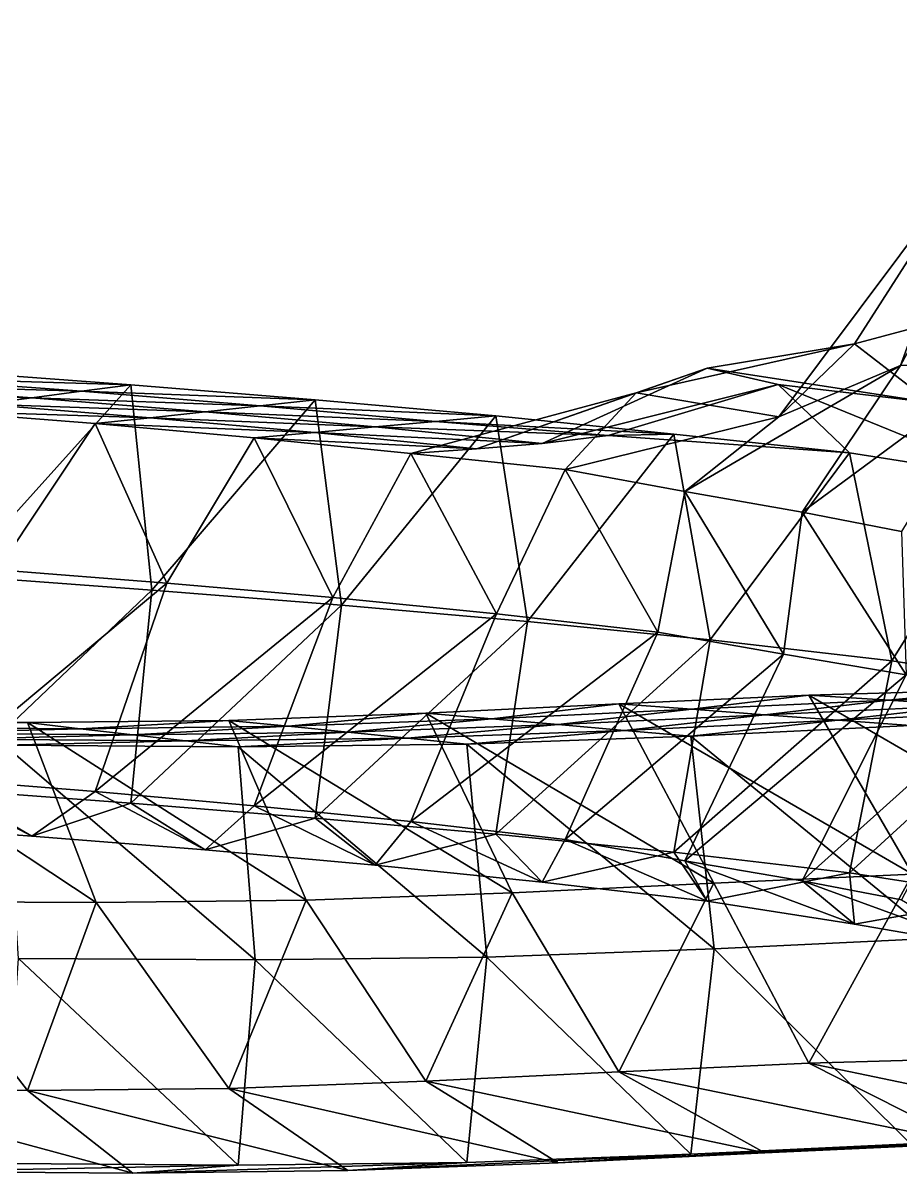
# Model space of a CAD drawing. Extents: x -4 to 137, y -13 to 10.
# Drawn here: x 44.12 to 51.8, y -12.23 to -2.17 of the extents above; entities that cross this region are included whole.
import ezdxf

# ---------------------------------------------------------------- set-up
doc = ezdxf.new("R2010")
doc.units = 0
doc.header["$MEASUREMENT"] = 0

msp = doc.modelspace()

# ---------------------------------------------------------------- linework, layer by layer
for points in [[(52.492142, -3.267431, -37.155781), (53.420059, -2.174494, -36.043335), (51.79422, -5.171765, -36.989464)], [(52.692467, -5.156517, -36.0397), (51.79422, -5.171765, -36.989464), (53.420059, -2.174494, -36.043335)], [(51.393463, -4.98034, -38.332512), (52.492142, -3.267431, -37.155781), (50.730682, -5.618754, -37.981766)], [(51.79422, -5.171765, -36.989464), (50.730682, -5.618754, -37.981766), (52.492142, -3.267431, -37.155781)], [(52.492142, -3.267431, -37.155781), (51.393463, -4.98034, -38.332512), (53.190063, -4.500676, -37.689754)], [(52.056252, -5.494228, -38.818283), (53.190063, -4.500676, -37.689754), (51.393463, -4.98034, -38.332512)], [(50.104416, -5.193836, -39.288223), (51.393463, -4.98034, -38.332512), (49.48288, -5.410615, -38.892876)], [(50.730682, -5.618754, -37.981766), (49.48288, -5.410615, -38.892876), (51.393463, -4.98034, -38.332512)], [(51.393463, -4.98034, -38.332512), (50.104416, -5.193836, -39.288223), (52.056252, -5.494228, -38.818283)], [(43.415169, -5.216806, -43.005798), (45.062408, -5.339973, -42.689644), (43.032089, -5.277082, -42.456657)], [(43.415169, -5.216806, -43.005798), (43.55764, -7.01159, -43.515461), (45.062408, -5.339973, -42.689644)], [(48.661209, -5.853711, -40.148502), (50.104416, -5.193836, -39.288223), (48.085823, -5.898088, -39.664776)], [(49.48288, -5.410615, -38.892876), (48.085823, -5.898088, -39.664776), (50.104416, -5.193836, -39.288223)], [(50.104416, -5.193836, -39.288223), (48.661209, -5.853711, -40.148502), (50.725975, -5.336886, -39.807194)], [(50.730682, -5.618754, -37.981766), (51.79422, -5.171765, -36.989464), (49.907196, -6.273901, -37.63298)], [(50.935577, -6.454205, -36.750275), (49.907196, -6.273901, -37.63298), (51.79422, -5.171765, -36.989464)], [(50.725975, -5.336886, -39.807194), (52.056252, -5.494228, -38.818283), (50.104416, -5.193836, -39.288223)], [(51.79422, -5.171765, -36.989464), (52.692467, -5.156517, -36.0397), (50.935577, -6.454205, -36.750275)], [(51.804138, -6.622512, -35.858421), (50.935577, -6.454205, -36.750275), (52.692467, -5.156517, -36.0397)], [(43.032089, -5.277082, -42.456657), (44.629814, -5.396379, -42.151432), (42.649017, -5.337358, -41.907516)], [(44.629814, -5.396379, -42.151432), (43.032089, -5.277082, -42.456657), (45.062408, -5.339973, -42.689644)], [(42.649017, -5.337358, -41.907516), (44.197212, -5.452785, -41.613216), (42.265945, -5.397635, -41.358364)], [(43.764618, -5.509192, -41.075001), (42.265945, -5.397635, -41.358364), (44.197212, -5.452785, -41.613216)], [(44.197212, -5.452785, -41.613216), (42.649017, -5.337358, -41.907516), (44.629814, -5.396379, -42.151432)], [(45.247551, -7.135753, -43.190796), (45.062408, -5.339973, -42.689644), (43.55764, -7.01159, -43.515461)], [(44.629814, -5.396379, -42.151432), (46.193283, -5.522405, -41.754097), (44.197212, -5.452785, -41.613216)], [(45.062408, -5.339973, -42.689644), (46.674347, -5.470127, -42.278099), (44.629814, -5.396379, -42.151432)], [(46.193283, -5.522405, -41.754097), (44.629814, -5.396379, -42.151432), (46.674347, -5.470127, -42.278099)], [(45.062408, -5.339973, -42.689644), (45.247551, -7.135753, -43.190796), (46.674347, -5.470127, -42.278099)], [(48.085823, -5.898088, -39.664776), (49.48288, -5.410615, -38.892876), (47.510437, -5.940743, -39.001602)], [(48.861328, -6.080699, -38.509918), (47.510437, -5.940743, -39.001602), (49.48288, -5.410615, -38.892876)], [(49.236588, -5.78259, -40.629093), (50.725975, -5.336886, -39.807194), (48.661209, -5.853711, -40.148502)], [(49.48288, -5.410615, -38.892876), (50.730682, -5.618754, -37.981766), (48.861328, -6.080699, -38.509918)], [(50.725975, -5.336886, -39.807194), (49.236588, -5.78259, -40.629093), (51.347519, -5.93324, -40.338554)], [(51.347519, -5.93324, -40.338554), (52.719032, -6.151176, -39.32082), (50.725975, -5.336886, -39.807194)], [(52.056252, -5.494228, -38.818283), (50.725975, -5.336886, -39.807194), (52.719032, -6.151176, -39.32082)], [(43.764618, -5.509192, -41.075001), (45.231171, -5.62696, -40.706093), (43.332016, -5.565598, -40.357544)], [(44.197212, -5.452785, -41.613216), (45.712234, -5.574682, -41.230091), (43.764618, -5.509192, -41.075001)], [(45.231171, -5.62696, -40.706093), (43.764618, -5.509192, -41.075001), (45.712234, -5.574682, -41.230091)], [(45.712234, -5.574682, -41.230091), (44.197212, -5.452785, -41.613216), (46.193283, -5.522405, -41.754097)], [(46.904572, -7.267294, -42.767418), (46.674347, -5.470127, -42.278099), (45.247551, -7.135753, -43.190796)], [(46.193283, -5.522405, -41.754097), (47.72728, -5.659694, -41.252033), (45.712234, -5.574682, -41.230091)], [(46.674347, -5.470127, -42.278099), (48.25589, -5.61195, -41.758091), (46.193283, -5.522405, -41.754097)], [(47.72728, -5.659694, -41.252033), (46.193283, -5.522405, -41.754097), (48.25589, -5.61195, -41.758091)], [(46.674347, -5.470127, -42.278099), (46.904572, -7.267294, -42.767418), (48.25589, -5.61195, -41.758091)], [(43.332016, -5.565598, -40.357544), (44.750114, -5.679238, -40.002842), (43.89563, -6.957058, -41.32338)], [(44.750114, -5.679238, -40.002842), (43.332016, -5.565598, -40.357544), (45.231171, -5.62696, -40.706093)], [(45.231171, -5.62696, -40.706093), (46.670082, -5.75518, -40.239918), (44.750114, -5.679238, -40.002842)], [(45.712234, -5.574682, -41.230091), (47.198685, -5.707436, -40.745979), (45.231171, -5.62696, -40.706093)], [(46.670082, -5.75518, -40.239918), (45.231171, -5.62696, -40.706093), (47.198685, -5.707436, -40.745979)], [(47.198685, -5.707436, -40.745979), (45.712234, -5.574682, -41.230091), (47.72728, -5.659694, -41.252033)], [(48.530869, -7.410874, -42.232414), (48.25589, -5.61195, -41.758091), (46.904572, -7.267294, -42.767418)], [(48.25589, -5.61195, -41.758091), (49.811981, -5.770124, -41.116554), (47.72728, -5.659694, -41.252033)], [(48.25589, -5.61195, -41.758091), (48.530869, -7.410874, -42.232414), (49.811981, -5.770124, -41.116554)], [(49.907196, -6.273901, -37.63298), (48.861328, -6.080699, -38.509918), (50.730682, -5.618754, -37.981766)], [(45.376854, -7.073204, -40.947296), (43.89563, -6.957058, -41.32338), (44.750114, -5.679238, -40.002842)], [(44.750114, -5.679238, -40.002842), (46.141472, -5.802923, -39.554615), (45.376854, -7.073204, -40.947296)], [(46.141472, -5.802923, -39.554615), (44.750114, -5.679238, -40.002842), (46.670082, -5.75518, -40.239918)], [(47.198685, -5.707436, -40.745979), (48.661209, -5.853711, -40.148502), (46.670082, -5.75518, -40.239918)], [(47.72728, -5.659694, -41.252033), (49.236588, -5.78259, -40.629093), (47.198685, -5.707436, -40.745979)], [(48.661209, -5.853711, -40.148502), (47.198685, -5.707436, -40.745979), (49.236588, -5.78259, -40.629093)], [(49.236588, -5.78259, -40.629093), (47.72728, -5.659694, -41.252033), (49.811981, -5.770124, -41.116554)], [(46.83017, -7.200038, -40.472191), (45.376854, -7.073204, -40.947296), (46.141472, -5.802923, -39.554615)], [(46.670082, -5.75518, -40.239918), (48.085823, -5.898088, -39.664776), (46.141472, -5.802923, -39.554615)], [(46.141472, -5.802923, -39.554615), (47.510437, -5.940743, -39.001602), (46.83017, -7.200038, -40.472191)], [(47.510437, -5.940743, -39.001602), (46.141472, -5.802923, -39.554615), (48.085823, -5.898088, -39.664776)], [(48.085823, -5.898088, -39.664776), (46.670082, -5.75518, -40.239918), (48.661209, -5.853711, -40.148502)], [(50.128784, -7.571096, -41.573402), (49.811981, -5.770124, -41.116554), (48.530869, -7.410874, -42.232414)], [(49.811981, -5.770124, -41.116554), (51.347519, -5.93324, -40.338554), (49.236588, -5.78259, -40.629093)], [(49.811981, -5.770124, -41.116554), (50.128784, -7.571096, -41.573402), (51.347519, -5.93324, -40.338554)], [(51.719368, -7.753761, -40.767757), (51.347519, -5.93324, -40.338554), (50.128784, -7.571096, -41.573402)], [(51.347519, -5.93324, -40.338554), (51.719368, -7.753761, -40.767757), (52.719032, -6.151176, -39.32082)], [(48.260071, -7.341733, -39.886116), (46.83017, -7.200038, -40.472191), (47.510437, -5.940743, -39.001602)], [(47.510437, -5.940743, -39.001602), (48.861328, -6.080699, -38.509918), (48.260071, -7.341733, -39.886116)], [(49.671097, -7.502458, -39.356384), (48.260071, -7.341733, -39.886116), (48.861328, -6.080699, -38.509918)], [(48.861328, -6.080699, -38.509918), (49.907196, -6.273901, -37.63298), (49.671097, -7.502458, -39.356384)], [(53.135315, -7.971803, -39.718105), (52.719032, -6.151176, -39.32082), (51.719368, -7.753761, -40.767757)], [(50.770691, -7.69505, -38.426392), (49.671097, -7.502458, -39.356384), (49.907196, -6.273901, -37.63298)], [(49.907196, -6.273901, -37.63298), (50.935577, -6.454205, -36.750275), (50.770691, -7.69505, -38.426392)], [(51.844864, -7.877126, -37.490669), (50.770691, -7.69505, -38.426392), (50.935577, -6.454205, -36.750275)], [(50.935577, -6.454205, -36.750275), (51.804138, -6.622512, -35.858421), (51.844864, -7.877126, -37.490669)], [(43.89563, -6.957058, -41.32338), (45.376854, -7.073204, -40.947296), (43.332016, -8.78439, -40.734711)], [(43.55764, -7.01159, -43.515461), (43.415169, -8.87558, -43.434525), (45.247551, -7.135753, -43.190796)], [(44.750114, -8.898031, -40.380013), (43.332016, -8.78439, -40.734711), (45.376854, -7.073204, -40.947296)], [(45.062408, -8.998745, -43.118378), (45.247551, -7.135753, -43.190796), (43.415169, -8.87558, -43.434525)], [(45.376854, -7.073204, -40.947296), (46.83017, -7.200038, -40.472191), (44.750114, -8.898031, -40.380013)], [(45.247551, -7.135753, -43.190796), (45.062408, -8.998745, -43.118378), (46.904572, -7.267294, -42.767418)], [(46.141472, -9.021716, -39.931786), (44.750114, -8.898031, -40.380013), (46.83017, -7.200038, -40.472191)], [(46.83017, -7.200038, -40.472191), (48.260071, -7.341733, -39.886116), (46.141472, -9.021716, -39.931786)], [(46.674347, -9.1289, -42.706818), (46.904572, -7.267294, -42.767418), (45.062408, -8.998745, -43.118378)], [(47.510437, -9.159534, -39.378777), (46.141472, -9.021716, -39.931786), (48.260071, -7.341733, -39.886116)], [(46.904572, -7.267294, -42.767418), (46.674347, -9.1289, -42.706818), (48.530869, -7.410874, -42.232414)], [(48.260071, -7.341733, -39.886116), (49.671097, -7.502458, -39.356384), (47.510437, -9.159534, -39.378777)], [(48.25589, -9.27072, -42.186821), (48.530869, -7.410874, -42.232414), (46.674347, -9.1289, -42.706818)], [(48.530869, -7.410874, -42.232414), (48.25589, -9.27072, -42.186821), (50.128784, -7.571096, -41.573402)], [(48.861328, -9.315581, -38.888973), (47.510437, -9.159534, -39.378777), (49.671097, -7.502458, -39.356384)], [(49.671097, -7.502458, -39.356384), (50.770691, -7.69505, -38.426392), (48.861328, -9.315581, -38.888973)], [(49.811981, -9.428896, -41.54528), (50.128784, -7.571096, -41.573402), (48.25589, -9.27072, -42.186821)], [(50.128784, -7.571096, -41.573402), (49.811981, -9.428896, -41.54528), (51.719368, -7.753761, -40.767757)], [(49.907196, -9.502048, -38.011246), (48.861328, -9.315581, -38.888973), (50.770691, -7.69505, -38.426392)], [(50.770691, -7.69505, -38.426392), (51.844864, -7.877126, -37.490669), (49.907196, -9.502048, -38.011246)], [(51.347519, -9.608102, -40.769165), (51.719368, -7.753761, -40.767757), (49.811981, -9.428896, -41.54528)], [(51.719368, -7.753761, -40.767757), (51.347519, -9.608102, -40.769165), (53.135315, -7.971803, -39.718105)], [(50.935577, -9.677971, -37.128025), (49.907196, -9.502048, -38.011246), (51.844864, -7.877126, -37.490669)], [(51.844864, -7.877126, -37.490669), (52.752106, -8.049047, -36.545555), (50.935577, -9.677971, -37.128025)], [(52.630951, -8.006781, -15.42831), (50.994118, -8.054233, -14.796597), (53.608559, -9.569788, -14.930164)], [(50.994118, -8.054233, -14.796597), (52.630951, -8.006781, -15.42831), (51.688553, -8.09881, -14.175508)], [(52.719032, -9.822453, -39.751015), (53.135315, -7.971803, -39.718105), (51.347519, -9.608102, -40.769165)], [(53.381317, -8.049942, -14.82706), (51.688553, -8.09881, -14.175508), (52.630951, -8.006781, -15.42831)], [(49.332275, -8.130733, -14.252637), (47.641663, -8.212339, -13.786346), (50.163033, -9.699183, -13.708048)], [(47.641663, -8.212339, -13.786346), (49.332275, -8.130733, -14.252637), (48.221527, -8.262239, -13.131429)], [(49.969925, -8.177836, -13.613703), (48.221527, -8.262239, -13.131429), (49.332275, -8.130733, -14.252637)], [(50.994118, -8.054233, -14.796597), (49.332275, -8.130733, -14.252637), (51.898849, -9.620147, -14.273645)], [(49.332275, -8.130733, -14.252637), (50.994118, -8.054233, -14.796597), (49.969925, -8.177836, -13.613703)], [(50.163033, -9.699183, -13.708048), (51.898849, -9.620147, -14.273645), (49.332275, -8.130733, -14.252637)], [(51.688553, -8.09881, -14.175508), (49.969925, -8.177836, -13.613703), (50.994118, -8.054233, -14.796597)], [(49.969925, -8.177836, -13.613703), (51.688553, -8.09881, -14.175508), (50.607574, -8.224941, -13.113682)], [(52.382988, -8.143388, -13.693321), (50.607574, -8.224941, -13.113682), (51.688553, -8.09881, -14.175508)], [(50.607574, -8.224941, -13.113682), (52.382988, -8.143388, -13.693321), (51.245216, -8.272045, -12.613659)], [(51.804138, -9.843687, -36.23587), (50.935577, -9.677971, -37.128025), (52.752106, -8.049047, -36.545555)], [(51.898849, -9.620147, -14.273645), (53.608559, -9.569788, -14.930164), (50.994118, -8.054233, -14.796597)], [(53.077415, -8.187965, -13.211142), (51.245216, -8.272045, -12.613659), (52.382988, -8.143388, -13.693321)], [(51.688553, -8.09881, -14.175508), (53.381317, -8.049942, -14.82706), (52.382988, -8.143388, -13.693321)], [(47.641663, -8.212339, -13.786346), (45.918465, -8.27465, -13.387426), (48.397133, -9.782969, -13.223145)], [(45.918465, -8.27465, -13.387426), (47.641663, -8.212339, -13.786346), (46.439445, -8.326755, -12.718208)], [(48.221527, -8.262239, -13.131429), (46.439445, -8.326755, -12.718208), (47.641663, -8.212339, -13.786346)], [(48.397133, -9.782969, -13.223145), (50.163033, -9.699183, -13.708048), (47.641663, -8.212339, -13.786346)], [(48.221527, -8.262239, -13.131429), (49.969925, -8.177836, -13.613703), (48.801399, -8.312137, -12.615424)], [(50.607574, -8.224941, -13.113682), (48.801399, -8.312137, -12.615424), (49.969925, -8.177836, -13.613703)], [(48.801399, -8.312137, -12.615424), (50.607574, -8.224941, -13.113682), (49.381271, -8.362035, -12.099422)], [(51.245216, -8.272045, -12.613659), (49.381271, -8.362035, -12.099422), (50.607574, -8.224941, -13.113682)], [(51.245216, -8.272045, -12.613659), (53.077415, -8.187965, -13.211142), (51.882858, -8.31915, -12.113636)], [(44.15889, -8.294456, -13.045717), (42.359177, -8.282344, -12.755194), (44.759308, -9.868621, -12.452351)], [(42.879471, -9.858041, -12.148751), (44.759308, -9.868621, -12.452351), (42.359177, -8.282344, -12.755194)], [(42.359177, -8.282344, -12.755194), (44.15889, -8.294456, -13.045717), (42.75853, -8.33501, -12.061836)], [(44.619751, -8.34737, -12.363703), (42.75853, -8.33501, -12.061836), (44.15889, -8.294456, -13.045717)], [(42.75853, -8.33501, -12.061836), (44.619751, -8.34737, -12.363703), (43.157883, -8.387677, -11.50739)], [(45.080605, -8.400285, -11.820599), (43.157883, -8.387677, -11.50739), (44.619751, -8.34737, -12.363703)], [(45.918465, -8.27465, -13.387426), (44.15889, -8.294456, -13.045717), (46.597214, -9.847143, -12.808327)], [(44.15889, -8.294456, -13.045717), (45.918465, -8.27465, -13.387426), (44.619751, -8.34737, -12.363703)], [(44.759308, -9.868621, -12.452351), (46.597214, -9.847143, -12.808327), (44.15889, -8.294456, -13.045717)], [(46.439445, -8.326755, -12.718208), (44.619751, -8.34737, -12.363703), (45.918465, -8.27465, -13.387426)], [(44.619751, -8.34737, -12.363703), (46.439445, -8.326755, -12.718208), (45.080605, -8.400285, -11.820599)], [(46.960426, -8.378861, -12.18791), (45.080605, -8.400285, -11.820599), (46.439445, -8.326755, -12.718208)], [(46.597214, -9.847143, -12.808327), (48.397133, -9.782969, -13.223145), (45.918465, -8.27465, -13.387426)], [(46.439445, -8.326755, -12.718208), (48.221527, -8.262239, -13.131429), (46.960426, -8.378861, -12.18791)], [(48.801399, -8.312137, -12.615424), (46.960426, -8.378861, -12.18791), (48.221527, -8.262239, -13.131429)], [(46.960426, -8.378861, -12.18791), (48.801399, -8.312137, -12.615424), (47.481415, -8.430966, -11.657604)], [(49.381271, -8.362035, -12.099422), (47.481415, -8.430966, -11.657604), (48.801399, -8.312137, -12.615424)], [(49.381271, -8.362035, -12.099422), (51.245216, -8.272045, -12.613659), (49.961136, -8.411933, -11.583415)], [(51.882858, -8.31915, -12.113636), (49.961136, -8.411933, -11.583415), (51.245216, -8.272045, -12.613659)], [(51.882858, -8.31915, -12.113636), (52.116013, -10.180651, -12.053925), (49.961136, -8.411933, -11.583415)], [(43.157883, -8.387677, -11.50739), (45.080605, -8.400285, -11.820599), (43.557236, -8.440343, -10.952943)], [(45.541458, -8.453198, -11.277494), (43.557236, -8.440343, -10.952943), (45.080605, -8.400285, -11.820599)], [(43.557236, -8.440343, -10.952943), (45.541458, -8.453198, -11.277494), (43.956589, -8.493009, -10.398496)], [(45.080605, -8.400285, -11.820599), (46.960426, -8.378861, -12.18791), (45.541458, -8.453198, -11.277494)], [(47.481415, -8.430966, -11.657604), (45.541458, -8.453198, -11.277494), (46.960426, -8.378861, -12.18791)], [(45.541458, -8.453198, -11.277494), (47.481415, -8.430966, -11.657604), (46.002312, -8.506112, -10.734396)], [(48.002396, -8.483073, -11.127303), (46.002312, -8.506112, -10.734396), (47.481415, -8.430966, -11.657604)], [(47.481415, -8.430966, -11.657604), (49.381271, -8.362035, -12.099422), (48.002396, -8.483073, -11.127303)], [(49.961136, -8.411933, -11.583415), (48.002396, -8.483073, -11.127303), (49.381271, -8.362035, -12.099422)], [(49.961136, -8.411933, -11.583415), (50.164528, -10.274406, -11.515416), (48.002396, -8.483073, -11.127303)], [(50.164528, -10.274406, -11.515416), (49.961136, -8.411933, -11.583415), (52.116013, -10.180651, -12.053925)], [(46.002312, -8.506112, -10.734396), (43.956589, -8.493009, -10.398496), (45.541458, -8.453198, -11.277494)], [(46.002312, -8.506112, -10.734396), (46.150055, -10.369994, -10.654379), (43.956589, -8.493009, -10.398496)], [(44.079803, -10.357356, -10.314503), (43.956589, -8.493009, -10.398496), (46.150055, -10.369994, -10.654379)], [(48.002396, -8.483073, -11.127303), (48.177048, -10.346336, -11.052559), (46.002312, -8.506112, -10.734396)], [(46.150055, -10.369994, -10.654379), (46.002312, -8.506112, -10.734396), (48.177048, -10.346336, -11.052559)], [(48.177048, -10.346336, -11.052559), (48.002396, -8.483073, -11.127303), (50.164528, -10.274406, -11.515416)], [(44.197212, -9.286492, -42.062447), (42.649017, -9.171065, -42.356743), (43.332016, -8.78439, -40.734711)], [(43.332016, -8.78439, -40.734711), (44.750114, -8.898031, -40.380013), (44.197212, -9.286492, -42.062447)], [(42.649017, -9.171065, -42.356743), (44.197212, -9.286492, -42.062447), (43.415169, -8.87558, -43.434525)], [(45.062408, -8.998745, -43.118378), (43.415169, -8.87558, -43.434525), (44.197212, -9.286492, -42.062447)], [(45.712234, -9.40839, -41.679317), (44.197212, -9.286492, -42.062447), (44.750114, -8.898031, -40.380013)], [(44.750114, -8.898031, -40.380013), (46.141472, -9.021716, -39.931786), (45.712234, -9.40839, -41.679317)], [(44.197212, -9.286492, -42.062447), (45.712234, -9.40839, -41.679317), (45.062408, -8.998745, -43.118378)], [(46.674347, -9.1289, -42.706818), (45.062408, -8.998745, -43.118378), (45.712234, -9.40839, -41.679317)], [(47.198685, -9.541142, -41.195202), (45.712234, -9.40839, -41.679317), (46.141472, -9.021716, -39.931786)], [(46.141472, -9.021716, -39.931786), (47.510437, -9.159534, -39.378777), (47.198685, -9.541142, -41.195202)], [(45.712234, -9.40839, -41.679317), (47.198685, -9.541142, -41.195202), (46.674347, -9.1289, -42.706818)], [(48.25589, -9.27072, -42.186821), (46.674347, -9.1289, -42.706818), (47.198685, -9.541142, -41.195202)], [(48.661209, -9.689139, -40.597931), (47.198685, -9.541142, -41.195202), (47.510437, -9.159534, -39.378777)], [(47.510437, -9.159534, -39.378777), (48.861328, -9.315581, -38.888973), (48.661209, -9.689139, -40.597931)], [(47.198685, -9.541142, -41.195202), (48.661209, -9.689139, -40.597931), (48.25589, -9.27072, -42.186821)], [(49.811981, -9.428896, -41.54528), (48.25589, -9.27072, -42.186821), (48.661209, -9.689139, -40.597931)], [(50.104416, -9.856765, -39.875343), (48.661209, -9.689139, -40.597931), (48.861328, -9.315581, -38.888973)], [(48.861328, -9.315581, -38.888973), (49.907196, -9.502048, -38.011246), (50.104416, -9.856765, -39.875343)], [(48.661209, -9.689139, -40.597931), (50.104416, -9.856765, -39.875343), (49.811981, -9.428896, -41.54528)], [(51.347519, -9.608102, -40.769165), (49.811981, -9.428896, -41.54528), (50.104416, -9.856765, -39.875343)], [(51.393463, -10.057175, -38.927406), (50.104416, -9.856765, -39.875343), (49.907196, -9.502048, -38.011246)], [(49.907196, -9.502048, -38.011246), (50.935577, -9.677971, -37.128025), (51.393463, -10.057175, -38.927406)], [(50.104416, -9.856765, -39.875343), (51.393463, -10.057175, -38.927406), (51.347519, -9.608102, -40.769165)], [(51.898849, -9.620147, -14.273645), (50.163033, -9.699183, -13.708048), (50.994118, -11.273085, -15.17327)], [(50.994118, -11.273085, -15.17327), (52.630951, -11.225614, -15.80514), (51.898849, -9.620147, -14.273645)], [(52.719032, -9.822453, -39.751015), (51.347519, -9.608102, -40.769165), (51.393463, -10.057175, -38.927406)], [(50.163033, -9.699183, -13.708048), (48.397133, -9.782969, -13.223145), (49.332275, -11.3496, -14.629183)], [(49.332275, -11.3496, -14.629183), (50.994118, -11.273085, -15.17327), (50.163033, -9.699183, -13.708048)], [(52.492142, -10.246326, -37.973557), (51.393463, -10.057175, -38.927406), (50.935577, -9.677971, -37.128025)], [(50.935577, -9.677971, -37.128025), (51.804138, -9.843687, -36.23587), (52.492142, -10.246326, -37.973557)], [(42.359177, -11.501234, -13.131525), (44.15889, -11.513348, -13.422054), (42.879471, -9.858041, -12.148751)], [(44.759308, -9.868621, -12.452351), (42.879471, -9.858041, -12.148751), (44.15889, -11.513348, -13.422054)], [(46.597214, -9.847143, -12.808327), (44.759308, -9.868621, -12.452351), (45.918465, -11.493536, -13.763803)], [(45.918465, -11.493536, -13.763803), (47.641663, -11.431216, -14.162793), (46.597214, -9.847143, -12.808327)], [(48.397133, -9.782969, -13.223145), (46.597214, -9.847143, -12.808327), (47.641663, -11.431216, -14.162793)], [(47.641663, -11.431216, -14.162793), (49.332275, -11.3496, -14.629183), (48.397133, -9.782969, -13.223145)], [(51.393463, -10.057175, -38.927406), (52.492142, -10.246326, -37.973557), (52.719032, -9.822453, -39.751015)], [(44.15889, -11.513348, -13.422054), (45.918465, -11.493536, -13.763803), (44.759308, -9.868621, -12.452351)], [(52.116013, -10.180651, -12.053925), (51.882858, -11.977922, -12.542361), (50.164528, -10.274406, -11.515416)], [(43.956589, -12.151782, -10.827222), (44.079803, -10.357356, -10.314503), (46.002312, -12.164883, -11.163118)], [(46.150055, -10.369994, -10.654379), (46.002312, -12.164883, -11.163118), (44.079803, -10.357356, -10.314503)], [(48.177048, -10.346336, -11.052559), (48.002396, -12.141846, -11.556032), (46.150055, -10.369994, -10.654379)], [(48.002396, -12.141846, -11.556032), (48.177048, -10.346336, -11.052559), (49.961136, -12.070705, -12.012142)], [(50.164528, -10.274406, -11.515416), (49.961136, -12.070705, -12.012142), (48.177048, -10.346336, -11.052559)], [(49.961136, -12.070705, -12.012142), (50.164528, -10.274406, -11.515416), (51.882858, -11.977922, -12.542361)], [(46.002312, -12.164883, -11.163118), (46.150055, -10.369994, -10.654379), (48.002396, -12.141846, -11.556032)], [(52.630951, -11.225614, -15.80514), (50.994118, -11.273085, -15.17327), (54.131683, -11.926829, -14.813775)], [(49.332275, -11.3496, -14.629183), (47.641663, -11.431216, -14.162793), (50.607574, -12.058683, -13.562593)], [(50.994118, -11.273085, -15.17327), (49.332275, -11.3496, -14.629183), (52.382988, -11.977123, -14.1423)], [(50.607574, -12.058683, -13.562593), (52.382988, -11.977123, -14.1423), (49.332275, -11.3496, -14.629183)], [(52.382988, -11.977123, -14.1423), (54.131683, -11.926829, -14.813775), (50.994118, -11.273085, -15.17327)], [(47.641663, -11.431216, -14.162793), (45.918465, -11.493536, -13.763803), (48.801399, -12.145883, -13.064288)], [(48.801399, -12.145883, -13.064288), (50.607574, -12.058683, -13.562593), (47.641663, -11.431216, -14.162793)], [(44.15889, -11.513348, -13.422054), (42.359177, -11.501234, -13.131525), (45.080605, -12.234041, -12.26941)], [(43.157883, -12.221432, -11.956194), (45.080605, -12.234041, -12.26941), (42.359177, -11.501234, -13.131525)], [(45.918465, -11.493536, -13.763803), (44.15889, -11.513348, -13.422054), (46.960426, -12.212614, -12.636736)], [(45.080605, -12.234041, -12.26941), (46.960426, -12.212614, -12.636736), (44.15889, -11.513348, -13.422054)], [(46.960426, -12.212614, -12.636736), (48.801399, -12.145883, -13.064288), (45.918465, -11.493536, -13.763803)], [(52.382988, -11.977123, -14.1423), (50.607574, -12.058683, -13.562593), (53.771843, -11.891316, -13.157688)], [(51.882858, -11.977922, -12.542361), (53.771843, -11.891316, -13.157688), (50.607574, -12.058683, -13.562593)], [(48.801399, -12.145883, -13.064288), (46.960426, -12.212614, -12.636736), (49.961136, -12.070705, -12.012142)], [(48.002396, -12.141846, -11.556032), (49.961136, -12.070705, -12.012142), (46.960426, -12.212614, -12.636736)], [(50.607574, -12.058683, -13.562593), (48.801399, -12.145883, -13.064288), (51.882858, -11.977922, -12.542361)], [(49.961136, -12.070705, -12.012142), (51.882858, -11.977922, -12.542361), (48.801399, -12.145883, -13.064288)], [(43.956589, -12.151782, -10.827222), (46.002312, -12.164883, -11.163118), (43.157883, -12.221432, -11.956194)], [(45.080605, -12.234041, -12.26941), (43.157883, -12.221432, -11.956194), (46.002312, -12.164883, -11.163118)], [(46.960426, -12.212614, -12.636736), (45.080605, -12.234041, -12.26941), (48.002396, -12.141846, -11.556032)], [(46.002312, -12.164883, -11.163118), (48.002396, -12.141846, -11.556032), (45.080605, -12.234041, -12.26941)]]:
    msp.add_3dface(points)

doc.saveas('drawing.dxf')
